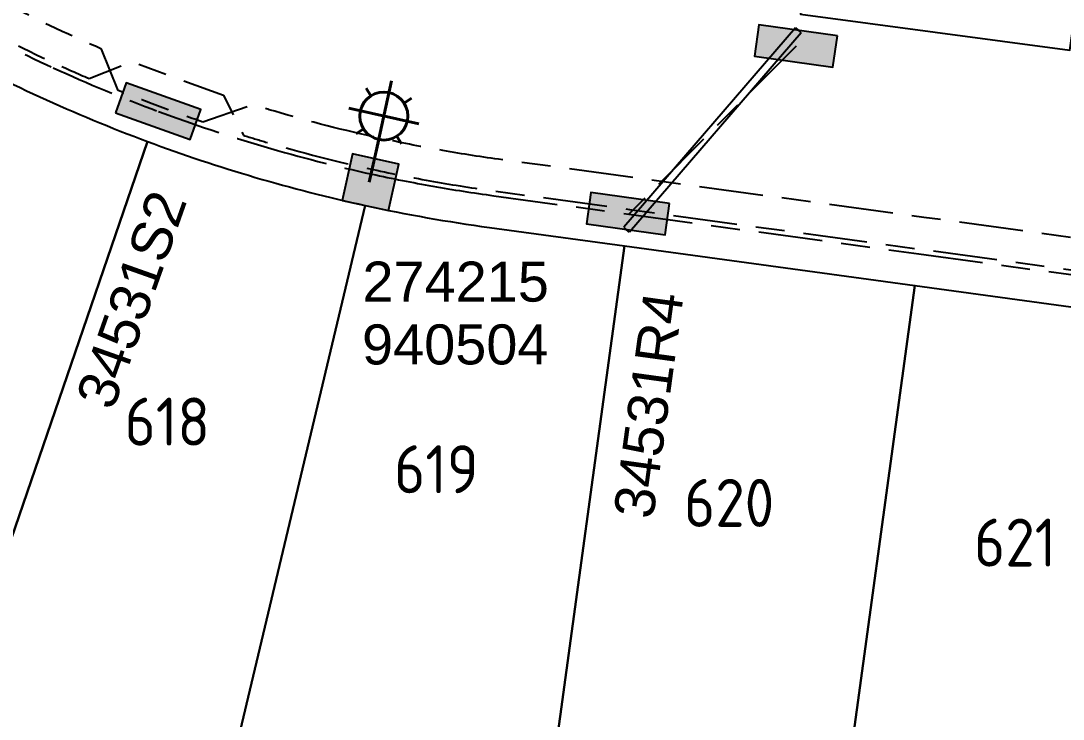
# Model space of a CAD drawing. Header units: metres. Extents: x 281839 to 283900, y 6133059 to 6135046.
# Drawn here: x 282259.7 to 282324.9, y 6134359.5 to 6134403.1 of the extents above; entities that cross this region are included whole.
import ezdxf
from ezdxf.enums import TextEntityAlignment as Align

# ---------------------------------------------------------------- set-up
doc = ezdxf.new("R2010")
doc.units = ezdxf.units.M
doc.linetypes.add('Cable Exist UG', pattern=[8.2, 4, -1.2, 1.8, -1.2])
for name, color, linetype in [('_User Stage 5 Trench', 255, 'Continuous'), ('_User Stage 6 Columns', 7, 'Continuous'), ('_User Stage 6 Lanterns', 7, 'Continuous'), ('_User Stage 6 LV', 7, 'Continuous'), ('_User Stage 6 Pillars', 7, 'Continuous'), ('_User Stage 6 Site Plan', 7, 'Continuous'), ('_User Stage 6 Trench', 7, 'Continuous')]:
    doc.layers.add(name, color=color, linetype=linetype)
doc.styles.add('COLUMN_LABEL', font='arial.ttf')
doc.styles.add('iecARIAL', font='arial.ttf', dxfattribs={"height": 2})
doc.styles.add('LotNum', font='isocp.shx', dxfattribs={"height": 1.8})
doc.styles.add('POLE_LABEL', font='arial.ttf')
doc.styles.get("Standard").update_dxf_attribs({"font": 'arial.ttf'})

# ---------------------------------------------------------------- blocks, each defined once
blk = doc.blocks.new('*U127')
blk.add_hatch(color=256).paths.add_polyline_path([(-2.475, 3), (-2.475, 1.02), (2.475, 1.02), (2.475, 3)])
blk.add_lwpolyline([(-2.475, 1.02), (2.475, 1.02), (2.475, 3), (-2.475, 3)], close=True)
at = {"style": 'iecARIAL', "flags": 8}
blk.add_attdef('ASSET_NUM', (1.5, 3.5), '', height=2.5, dxfattribs=at)
for tag, p, flags in [('OWNED_BY', (0, -0.2), 9), ('STATE', (0, -0.4), 9), ('SUPPORT_TYPE', (0, -0.6), 9), ('USAGE', (0, -0.8), 9), ('LEGEND', (0, -1), 9), ('LOCATION', (0, -1.2), 9), ('NOTES', (0, -1.4), 9), ('STREETNAME', (0, -1.8), 9), ('SUBURB', (0, -2), 1), ('PARENT', (0, -1.6), 9)]:
    blk.add_attdef(tag, p, '', height=0.2, dxfattribs=dict(flags=flags))
blk = doc.blocks.new('COLUMN_EXT')
blk.add_hatch(color=256).paths.add_polyline_path([(-1.485, 1.485), (-1.485, -1.485), (1.485, -1.485), (1.485, 1.485)])
blk.add_lwpolyline([(-1.485, -1.485), (1.485, -1.485), (1.485, 1.485), (-1.485, 1.485)], close=True)
for tag, height, style, flags, p in [('ASSET_NUM', 2.5, 'COLUMN_LABEL', 8, (2, 2)), ('STRUCTURE_PLANT_NUMBER', 0.2, 'POLE_LABEL', 9, (1.813, 0.031)), ('STREET_CODE', 0.2, 'COLUMN_LABEL', 9, (1.813, -0.2))]:
    blk.add_attdef(tag, text='', height=height, dxfattribs=dict(style=style, flags=flags)).set_placement(p, align=Align.MIDDLE_LEFT)
at = {"flags": 9}
for tag, p in [('OWNED_BY', (1.813, -0.6)), ('COLUMN_TYPE', (1.813, -0.4)), ('STATE', (1.813, -0.8)), ('USAGE', (1.813, -1)), ('LEGEND', (1.813, -1.2)), ('LOCATION', (1.813, -1.4)), ('STREETNAME', (1.813, -1.6)), ('SUBURB', (1.813, -1.8)), ('NOTES', (1.813, -2))]:
    blk.add_attdef(tag, text='', height=0.2, dxfattribs=at).set_placement(p, align=Align.MIDDLE_LEFT)
at = {"flags": 1}
blk.add_attdef('Z', (1.813, -2.351), '', height=0.2, dxfattribs=at)
blk = doc.blocks.new('SL_LANTERN_EXT')
at = {"lineweight": 40}
for p, q in [((0, 1.968), (0, 6.468)), ((-1.459, 5.676), (-1.061, 5.278)), ((1.458, 5.676), (1.06, 5.278)), ((-2.25, 4.218), (2.25, 4.218)), ((-1.459, 2.759), (-1.061, 3.157)), ((0, 0), (0, 2.721)), ((1.458, 2.759), (1.06, 3.157))]:
    blk.add_line(p, q, dxfattribs=at)
blk.add_circle((0, 4.218), 1.5, dxfattribs=at)
at = {"style": 'iecARIAL', "flags": 8}
blk.add_attdef('ASSET_NUM', (1.5, 1.5), '', height=2.5, dxfattribs=at)
for tag, p, height, flags in [('CONSTRUCTED_VOLTAGE', (0.981, -0.653), 0.2, 9), ('CONTROL_TYPE', (0.981, -0.853), 0.2, 9), ('LANTERN_PURPOSE', (0.981, -1.053), 0.2, 9), ('LANTERN_TYPE', (0.981, -1.253), 0.2, 9), ('NO_PHASES', (0.981, -1.453), 0.2, 9), ('LNUMBER', (2.181, -3.253), 2.5, 8), ('OPERATING_VOLTAGE', (0.981, -1.653), 0.2, 9), ('ORIENTATION', (0.981, -1.853), 0.2, 9), ('OWNED_BY', (0.981, -2.053), 0.2, 9), ('STATE', (0.981, -2.253), 0.2, 9), ('CEXIST', (0.981, -2.653), 0.2, 9), ('USAGE', (0.981, -2.453), 0.2, 9), ('CNEW', (0.981, -2.853), 0.2, 9), ('CNUMBER', (0.981, -3.053), 0.2, 9), ('CREMOVE', (0.981, -3.253), 0.2, 9), ('CREPLACE', (0.981, -3.453), 0.2, 9), ('LKINGHEIGHT', (0.981, -3.653), 0.2, 9), ('LBRACKET', (0.981, -3.853), 0.2, 9), ('LBRACKETVOCAB', (0.981, -4.053), 0.2, 9), ('LCATEGORY', (0.981, -4.253), 0.2, 9), ('LCHARGE1', (0.981, -4.453), 0.2, 9), ('LCHARGE1PERCENT', (0.981, -4.653), 0.2, 9), ('LCHARGE2', (0.981, -4.853), 0.2, 9), ('LCHARGE2PERCENT', (0.981, -5.053), 0.2, 9), ('LCHARGE3', (0.981, -5.253), 0.2, 9), ('LCHARGE3PERCENT', (0.981, -5.453), 0.2, 9), ('LEXIST', (0.981, -5.653), 0.2, 9), ('LLAMP', (0.981, -5.853), 0.2, 9), ('LLAMPVOCAB', (0.981, -6.053), 0.2, 9), ('LMAST', (0.981, -6.253), 0.2, 9), ('LMASTVOCAB', (0.981, -6.453), 0.2, 9), ('LNEW', (0.981, -6.653), 0.2, 9), ('LANTNUMBER', (0.981, -6.853), 0.2, 9), ('LOUTREACH', (0.981, -7.253), 0.2, 9), ('LOUTREACHVOCAB', (0.981, -7.453), 0.2, 9), ('LRATECODE', (0.981, -7.653), 0.2, 9), ('LREMOVE', (0.981, -7.853), 0.2, 9), ('LREPLACE', (0.981, -8.053), 0.2, 9), ('LTYPE', (0.981, -8.253), 0.2, 9), ('LTYPEVOCAB', (0.981, -8.453), 0.2, 9), ('LEGEND', (0.981, -8.653), 0.2, 9), ('STREETNAME', (0.981, -9.253), 0.2, 9), ('LOCATION', (0.981, -8.853), 0.2, 9), ('NOTES', (0.981, -9.053), 0.2, 9), ('SUBURB', (0.981, -9.453), 0.2, 1)]:
    blk.add_attdef(tag, p, '', height=height, dxfattribs=dict(flags=flags))

msp = doc.modelspace()

# ---------------------------------------------------------------- linework, layer by layer
at = {"layer": '_User Stage 5 Trench'}
for p, q in [((282308.125, 6134402.669), (282297.396, 6134390.208)), ((282308.125, 6134402.669), (282308.307, 6134402.513)), ((282308.489, 6134402.356), (282308.307, 6134402.513)), ((282308.489, 6134402.356), (282297.76, 6134389.895)), ((282297.396, 6134390.208), (282297.578, 6134390.052)), ((282297.76, 6134389.895), (282297.578, 6134390.052))]:
    msp.add_line(p, q, dxfattribs=at)
at = {"layer": '_User Stage 6 LV', "linetype": 'Cable Exist UG', "flags": 128}
for points in [[(282353.853, 6134383.658), (282351.395, 6134383.993), (282349.31, 6134386.297), (282334.307, 6134388.346), (282316.166, 6134390.823), (282298.024, 6134393.301), (282289.58, 6134394.454, -0.010473), (282285.865, 6134395.036, -0.009225), (282282.158, 6134395.768, -0.018381), (282275.583, 6134397.446, -0.003576), (282274.224, 6134397.858), (282271.083, 6134396.776, -0.006953), (282268.428, 6134397.719, -0.007478), (282265.796, 6134398.741), (282264.767, 6134401.338, -0.006123), (282262.699, 6134402.258, -0.017585), (282256.466, 6134405.39, -0.053383), (282238.982, 6134417.619), (282248.889, 6134429.797), (282255.759, 6134438.243), (282255.493, 6134441.037)], [(282233.564, 6134413.402), (282240.146, 6134414.079, 0.048111), (282255.506, 6134403.636, 0.017585), (282261.865, 6134400.44, 0.006123), (282263.977, 6134399.501), (282266.642, 6134400.556), (282272.381, 6134398.45), (282273.631, 6134395.948, 0.003576), (282275.018, 6134395.528, 0.018381), (282281.735, 6134393.813, 0.009225), (282285.515, 6134393.067, 0.010469), (282289.311, 6134392.473), (282297.753, 6134391.32), (282315.895, 6134388.842), (282334.037, 6134386.364), (282349.04, 6134384.315), (282350.981, 6134386.073), (282356.82, 6134385.291), (282359.792, 6134392.197), (282362.086, 6134391.972), (282362.884, 6134393.889), (282375.532, 6134392.19), (282409.645, 6134387.608), (282415.678, 6134392.189), (282417.935, 6134408.994)], [(282308.176, 6134401.522), (282297.713, 6134391.022, 0.011172), (282297.713, 6134391.022), (282297.713, 6134391.022)]]:
    msp.add_lwpolyline(points, format="xyb", dxfattribs=at)
at = {"layer": '_User Stage 6 Site Plan', "flags": 128}
msp.add_lwpolyline([(282330.645, 6134439.353), (282313.788, 6134441.556), (282308.443, 6134403.524), (282325.292, 6134401.259), (282330.645, 6134439.353)], close=True, dxfattribs=at)
at = {"layer": '_User Stage 6 Site Plan'}
for points in [[(282267.628, 6134395.563), (282255.075, 6134358.998), (282237.24, 6134361.433), (282242.235, 6134373.13), (282254.401, 6134401.619, 0.036419), (282267.628, 6134395.563, 2.086275)], [(282281.248, 6134391.565), (282272.909, 6134356.562), (282255.075, 6134358.998), (282267.628, 6134395.563, 0.035533), (282281.248, 6134391.565, 103.064882)]]:
    msp.add_lwpolyline(points, format="xyb", dxfattribs=at)
msp.add_lwpolyline([(282297.442, 6134389.041), (282292.638, 6134353.867), (282272.909, 6134356.562), (282281.248, 6134391.565, 0.019692), (282289.001, 6134390.194)], format="xyb", close=True, dxfattribs=at)
for points in [[(282297.442, 6134389.041), (282315.584, 6134386.563), (282310.78, 6134351.389), (282304.146, 6134352.296), (282292.638, 6134353.867)], [(282333.725, 6134384.085), (282328.922, 6134348.912), (282310.78, 6134351.39), (282315.584, 6134386.563)]]:
    msp.add_lwpolyline(points, close=True, dxfattribs=at)
at = {"layer": '_User Stage 6 Trench', "linetype": 'Cable Exist UG'}
msp.add_lwpolyline([(282233.595, 6134413.104), (282240.051, 6134413.767, 0.047785), (282255.362, 6134403.373, 0.017585), (282261.739, 6134400.167, 0.018822), (282268.324, 6134397.438, 0.017141), (282274.933, 6134395.24, 0.018381), (282281.671, 6134393.52, 0.009225), (282285.462, 6134392.772, 0.010469), (282289.271, 6134392.175), (282297.713, 6134391.022), (282315.854, 6134388.544), (282333.996, 6134386.067), (282353.812, 6134383.361)], format="xyb", dxfattribs=at)
msp.add_lwpolyline([(282233.595, 6134413.104), (282240.051, 6134413.767, 0.047785), (282255.362, 6134403.373, 0.017585), (282261.739, 6134400.167, 0.018822), (282268.324, 6134397.438, 0.017141), (282274.933, 6134395.24, 0.018381), (282281.671, 6134393.52, 0.009225), (282285.462, 6134392.772, 0.010469), (282289.271, 6134392.175), (282297.713, 6134391.022), (282315.854, 6134388.544), (282333.996, 6134386.067), (282353.812, 6134383.361)], format="xyb", dxfattribs=at)

# ---------------------------------------------------------------- block references
at = {"layer": '_User Stage 6 Columns'}
ref = msp.add_blockref('COLUMN_EXT', (282281.57, 6134393.015), dxfattribs=dict(at, rotation=347.5698900548173))
ref.add_attrib('ASSET_NUM', '940504', dxfattribs={"layer": '0', "height": 2.5, "style": 'COLUMN_LABEL'}).set_placement((282281.041, 6134382.886), align=Align.MIDDLE_LEFT)
at = {"layer": '_User Stage 6 Lanterns'}
ref = msp.add_blockref('SL_LANTERN_EXT', (282281.497, 6134393.031), dxfattribs=dict(at, rotation=347.5698900548173))
ref.add_attrib('ASSET_NUM', '274215', (282281.069, 6134385.56), dxfattribs={"layer": '0', "height": 2.5, "style": 'iecARIAL'})
at = {"layer": '_User Stage 6 Pillars'}
ref = msp.add_blockref('*U127', (282308.443, 6134403.524), dxfattribs=dict(at, rotation=172.0141864516013))
ref.add_attrib('ASSET_NUM', '34531R4A', (282313.399, 6134406.939), dxfattribs={"layer": '0', "height": 2.5, "rotation": 82.223, "style": 'iecARIAL'})
ref = msp.add_blockref('*U127', (282267.628, 6134395.563), dxfattribs=dict(at, rotation=340.316))
ref.add_attrib('ASSET_NUM', '34531S2', (282265.468, 6134378.689), dxfattribs={"layer": '0', "height": 2.5, "rotation": 70.52481, "style": 'iecARIAL'})
ref = msp.add_blockref('*U127', (282297.945, 6134393.046), dxfattribs=dict(at, rotation=172.0141864516013))
ref.add_attrib('ASSET_NUM', '34531R4', (282299.228, 6134371.913), dxfattribs={"layer": '0', "height": 2.5, "rotation": 82.223, "style": 'iecARIAL'})

# ---------------------------------------------------------------- texts
at = {"layer": '_User Stage 6 Site Plan', "style": 'LotNum'}
for s, p in [('618', (282266.201, 6134376.564)), ('619', (282283.046, 6134373.592)), ('620', (282301.167, 6134371.489)), ('621', (282319.294, 6134369.011))]:
    msp.add_text(s, height=3, dxfattribs=at).set_placement(p)

doc.saveas('drawing.dxf')
